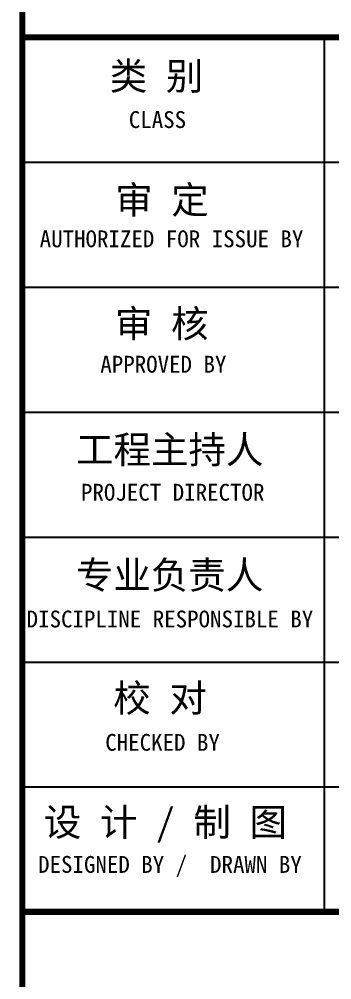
# Model space of a CAD drawing. Extents: x -522490 to 417652, y 450811 to 1108047.
# Drawn here: x 377939 to 379003, y 455966 to 459234 of the extents above; entities that cross this region are included whole.
import ezdxf

# ---------------------------------------------------------------- set-up
doc = ezdxf.new("R2010")
doc.units = 0
doc.header["$LTSCALE"] = 1000
doc.header["$MEASUREMENT"] = 0
doc.layers.add('PUB_TEXT', color=7, linetype='Continuous')
doc.layers.add('PUB_TITLE', color=4, linetype='Continuous')
doc.styles.add('TQ', font='')
doc.styles.get('TQ').set_extended_font_data('SimSun')

msp = doc.modelspace()

# ---------------------------------------------------------------- linework, layer by layer
at = {"layer": 'PUB_TITLE'}
for p, q in [((378977.9, 456197), (378977.9, 459172)), ((377949.4, 458747), (380754.4, 458747)), ((377949.4, 458322), (380754.4, 458322)), ((377949.4, 457897), (380754.4, 457897)), ((377949.4, 457472), (380754.4, 457472)), ((377949.4, 457047), (380754.4, 457047)), ((377949.4, 456622), (380754.4, 456622)), ((377949.4, 456197), (380754.4, 456197))]:
    msp.add_line(p, q, dxfattribs=at)
at = {"layer": 'PUB_TITLE', "lineweight": 40, "const_width": 21.2}
for points in [[(377949.4, 471311), (377949.4, 451311)], [(377949.4, 459172), (380754.4, 459172)], [(377949.4, 456197), (380754.4, 456197)]]:
    msp.add_lwpolyline(points, dxfattribs=at)

# ---------------------------------------------------------------- texts
at = {"layer": 'PUB_TEXT', "attachment_point": 1, "style": 'TQ'}
for s, insert, char_height, width in [('类 别', (378246.9, 459087), 93.5, 555.9), ('CLASS', (378311.9, 458920.9), 57.37, 1199.775), ('审 定', (378265.5, 458665.9), 93.5, 402.67), ('AUTHORIZED FOR ISSUE BY', (378008.5, 458515.3), 57.375, 1199.775), ('审 核', (378264.7, 458244.6), 93.5, 713.928), ('APPROVED BY', (378214.9, 458088.7), 57.375, 1199.775), ('工程主持人', (378132.4, 457816.3), 93.5, 869.781), ('PROJECT DIRECTOR', (378149.1, 457653.2), 57.375, 1199.775), ('专业负责人', (378131.9, 457389.6), 93.5, 830.767), ('DISCIPLINE RESPONSIBLE BY', (377964, 457222.1), 57.375, 1199.775), ('校 对', (378259, 456971.3), 93.5, 1003.071), ('CHECKED BY', (378231.7, 456802.5), 57.37, 1199.775), ('设 计 / 制 图', (378022.4, 456549.1), 93.5, 1288.482), ('DESIGNED BY /  DRAWN BY', (378003.1, 456387.3), 57.375, 1199.775)]:
    msp.add_mtext(s, dxfattribs=dict(at, insert=insert, char_height=char_height, width=width))

doc.saveas('drawing.dxf')
